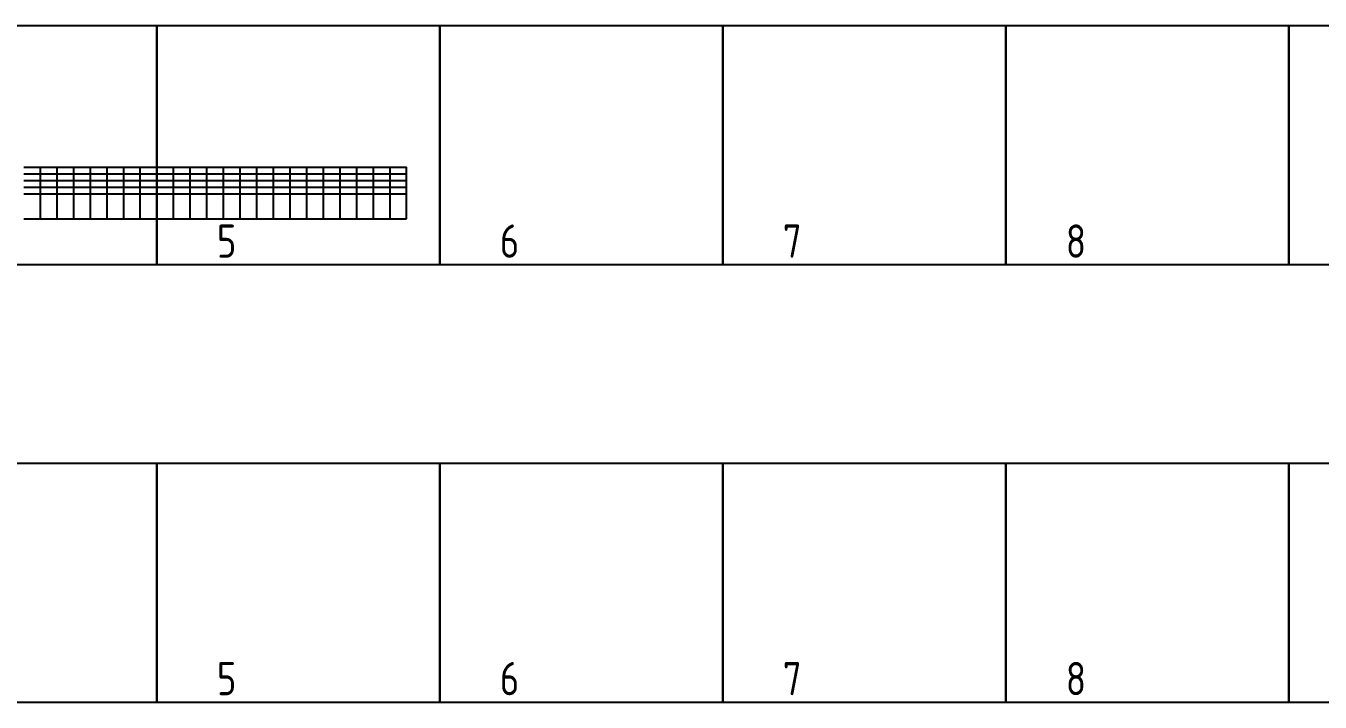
# Model space of a CAD drawing. Header units: millimetres. Extents: x -559267 to 5835, y 0 to 209897.
# Drawn here: x 1258 to 2813, y 765 to 1578 of the extents above; entities that cross this region are included whole.
import ezdxf
from ezdxf.enums import TextEntityAlignment as Align

# ---------------------------------------------------------------- set-up
doc = ezdxf.new("R2010")
doc.units = ezdxf.units.MM
doc.layers.add('SX_TABLE', color=7, linetype='Continuous')
doc.styles.add('SX_GOST', font='GOST2304A_0.ttf')
doc.styles.add('Unecom', font='GOST2304A_0.ttf', dxfattribs={"height": 2.5})

# ---------------------------------------------------------------- blocks, each defined once
blk = doc.blocks.new('SX_TCOL')
for p, q in [((-10, 62), (10, 62)), ((-10, 54), (10, 54)), ((10, 0), (10, 62)), ((-10, 46), (10, 46)), ((-10, 38), (10, 38)), ((-10, 30), (10, 30)), ((-10, 0), (10, 0))]:
    blk.add_line(p, q)
at = {"style": 'SX_GOST'}
for tag, p in [('CAB1', (-2.6, 90)), ('CAB2', (2.6, 90)), ('NAME1', (-3.6, 15)), ('NAME2', (0, 15)), ('NAME3', (3.6, 15))]:
    blk.add_attdef(tag, text='', height=2.5, rotation=90, dxfattribs=at).set_placement(p, align=Align.MIDDLE)
for tag, p in [('LINE', (0, 58)), ('PH', (0, 50)), ('POW', (0, 42)), ('CUR', (0, 34))]:
    blk.add_attdef(tag, text='', height=2.5, dxfattribs=at).set_placement(p, align=Align.MIDDLE)

msp = doc.modelspace()

# ---------------------------------------------------------------- linework, layer by layer
at = {"color": 6}
for points in [[(1415, 1578), (1075, 1578), (1075, 1291), (1415, 1291), (1415, 1578)], [(1755, 1578), (1415, 1578), (1415, 1291), (1755, 1291), (1755, 1578)], [(2095, 1578), (1755, 1578), (1755, 1291), (2095, 1291), (2095, 1578)], [(2435, 1578), (2095, 1578), (2095, 1291), (2435, 1291), (2435, 1578)], [(2775, 1578), (2435, 1578), (2435, 1291), (2775, 1291), (2775, 1578)], [(3115, 1578), (2775, 1578), (2775, 1291), (3115, 1291), (3115, 1578)], [(1415, 1052.1), (1075, 1052.1), (1075, 765.1), (1415, 765.1), (1415, 1052.1)], [(1755, 1052.1), (1415, 1052.1), (1415, 765.1), (1755, 765.1), (1755, 1052.1)], [(2095, 1052.1), (1755, 1052.1), (1755, 765.1), (2095, 765.1), (2095, 1052.1)], [(2435, 1052.1), (2095, 1052.1), (2095, 765.1), (2435, 765.1), (2435, 1052.1)], [(2775, 1052.1), (2435, 1052.1), (2435, 765.1), (2775, 765.1), (2775, 1052.1)], [(3115, 1052.1), (2775, 1052.1), (2775, 765.1), (3115, 765.1), (3115, 1052.1)]]:
    msp.add_lwpolyline(points, dxfattribs=at)

# ---------------------------------------------------------------- block references
at = {"layer": 'SX_TABLE'}
for p in [(1265, 1346), (1285, 1346), (1305, 1346), (1325, 1346), (1345, 1346), (1365, 1346), (1385, 1346), (1405, 1346), (1425, 1346), (1445, 1346), (1465, 1346), (1485, 1346), (1505, 1346), (1525, 1346), (1545, 1346), (1565, 1346), (1585, 1346), (1605, 1346), (1625, 1346), (1645, 1346), (1665, 1346), (1685, 1346), (1705, 1346)]:
    msp.add_blockref('SX_TCOL', p, dxfattribs=at)

# ---------------------------------------------------------------- texts
at = {"layer": 'Defpoints', "color": 6, "char_height": 40, "attachment_point": 1, "style": 'Unecom'}
for s, insert in [('5', (1487, 1339.3)), ('6', (1827, 1339.3)), ('7', (2167, 1339.3)), ('8', (2507, 1339.3)), ('5', (1487, 813.4)), ('6', (1827, 813.4)), ('7', (2167, 813.4)), ('8', (2507, 813.4))]:
    msp.add_mtext_dynamic_manual_height_columns(s, width=99.921, gutter_width=12.5, heights=[0], dxfattribs=dict(at, insert=insert))

doc.saveas('drawing.dxf')
